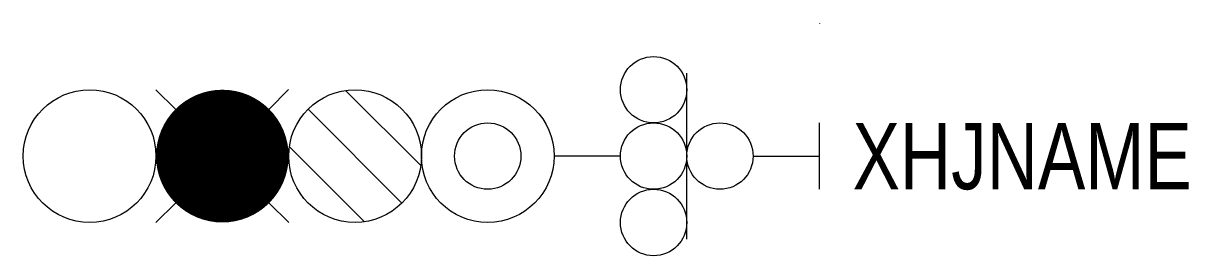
# Model space of a CAD drawing. Header units: inches. Extents: x -24 to 11.1, y -7 to 0.
import ezdxf

# ---------------------------------------------------------------- set-up
doc = ezdxf.new("R2010")
doc.units = ezdxf.units.IN
doc.header["$MEASUREMENT"] = 0

msp = doc.modelspace()

# ---------------------------------------------------------------- linework, layer by layer
for p, q in [((0, 0.001), (0, -0.001)), ((-4, -6.5), (-4, -1.5)), ((-6, -4), (-8, -4))]:
    msp.add_line(p, q)
at = {"color": 1, "linetype": 'ByBlock', "ltscale": 3}
for p, q in [((-19.414, -2.586), (-20, -2)), ((-16.005, -1.995), (-16.591, -2.581)), ((-19.414, -5.414), (-20, -6)), ((-16, -6), (-16.586, -5.414))]:
    msp.add_line(p, q, dxfattribs=at)
at = {"color": 2}
for p, q in [((-12.02, -4.283), (-14.283, -2.02)), ((-12.586, -5.414), (-15.414, -2.586)), ((-13.717, -5.98), (-15.98, -3.717))]:
    msp.add_line(p, q, dxfattribs=at)
at = {"color": 7}
for p, q in [((0, -5), (0, -3)), ((-2, -4), (0, -4))]:
    msp.add_line(p, q, dxfattribs=at)
at = {"color": 1, "const_width": 2}
msp.add_lwpolyline([(-19, -4, -1), (-17, -4, -1)], format="xyb", close=True, dxfattribs=at)
for centre in [(-5, -2), (-5, -4), (-3, -4), (-5, -6)]:
    msp.add_circle(centre, 1)
at = {"color": 3}
msp.add_circle((-22, -4), 2, dxfattribs=at)
at = {"color": 2}
msp.add_circle((-14, -4), 2, dxfattribs=at)
at = {"color": 7}
for radius in [2, 1]:
    msp.add_circle((-10, -4), radius, dxfattribs=at)

# ---------------------------------------------------------------- texts
at = {"width": 0.8}
msp.add_attdef('XHJNAME', (1, -5), 'S4', height=2, dxfattribs=at)

doc.saveas('drawing.dxf')
